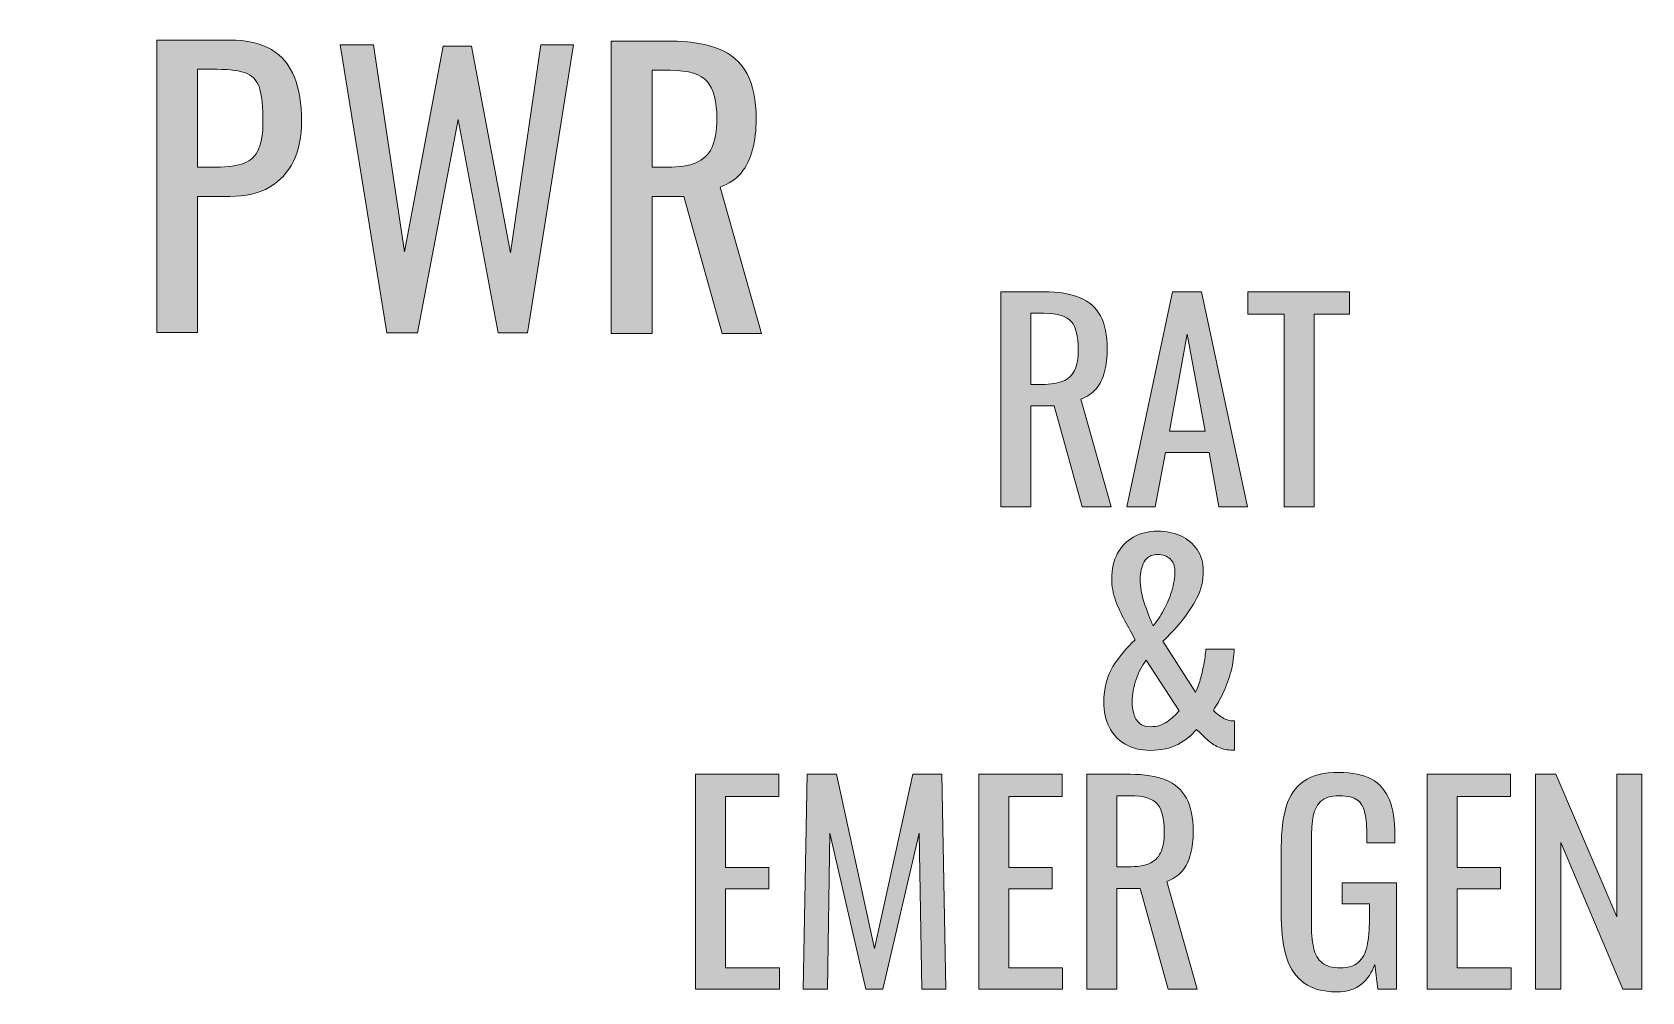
# Model space of a CAD drawing. Header units: inches. Extents: x 145 to 467, y 0 to 792.
# Drawn here: x 295.5 to 362.2, y 644.9 to 684.7 of the extents above; entities that cross this region are included whole.
import ezdxf

# ---------------------------------------------------------------- set-up
doc = ezdxf.new("R2010")
doc.units = ezdxf.units.IN
doc.header["$MEASUREMENT"] = 0
doc.layers.add('EVAC_Holes v5_0', color=7, linetype='Continuous')

# ---------------------------------------------------------------- blocks, each defined once
blk = doc.blocks.new('block 132')
at = {"layer": 'EVAC_Holes v5_0'}
h = blk.add_hatch(color=7, dxfattribs=at)
h.dxf.hatch_style = 2
edge = h.paths.add_edge_path()
edge.add_spline(control_points=[(335.646, 665), (335.646, 665), (335.646, 673.91), (335.646, 673.91), (335.646, 673.91), (337.438, 673.91), (337.438, 673.91), (338.033, 673.91), (338.524, 673.831), (338.913, 673.673), (339.302, 673.516), (339.59, 673.263), (339.776, 672.915), (339.964, 672.566), (340.057, 672.109), (340.057, 671.545), (340.057, 671.2), (340.021, 670.887), (339.947, 670.604), (339.873, 670.322), (339.756, 670.083), (339.595, 669.89), (339.434, 669.695), (339.221, 669.554), (338.957, 669.466), (338.957, 669.466), (340.222, 665), (340.222, 665), (340.222, 665), (339.022, 665), (339.022, 665), (339.022, 665), (337.856, 669.18), (337.856, 669.18), (337.856, 669.18), (336.889, 669.18), (336.889, 669.18), (336.889, 669.18), (336.889, 665), (336.889, 665), (336.889, 665), (335.646, 665), (335.646, 665)], knot_values=[0, 0, 0, 0, 1, 1, 1, 2, 2, 2, 3, 3, 3, 4, 4, 4, 5, 5, 5, 6, 6, 6, 7, 7, 7, 8, 8, 8, 9, 9, 9, 10, 10, 10, 11, 11, 11, 12, 12, 12, 13, 13, 13, 14, 14, 14, 14], degree=3, periodic=0)
edge = h.paths.add_edge_path()
edge.add_spline(control_points=[(336.889, 670.071), (336.889, 670.071), (337.362, 670.071), (337.362, 670.071), (337.714, 670.071), (338, 670.115), (338.22, 670.203), (338.439, 670.291), (338.602, 670.441), (338.704, 670.654), (338.807, 670.867), (338.857, 671.164), (338.857, 671.545), (338.857, 672.065), (338.763, 672.441), (338.572, 672.672), (338.381, 672.903), (338.004, 673.019), (337.438, 673.019), (337.438, 673.019), (336.889, 673.019), (336.889, 673.019), (336.889, 673.019), (336.889, 670.071), (336.889, 670.071)], knot_values=[0, 0, 0, 0, 1, 1, 1, 2, 2, 2, 3, 3, 3, 4, 4, 4, 5, 5, 5, 6, 6, 6, 7, 7, 7, 8, 8, 8, 8], degree=3, periodic=0)
h = blk.add_hatch(color=7, dxfattribs=at)
h.dxf.hatch_style = 2
h.paths.add_polyline_path([(340.871, 665), (342.763, 673.91), (343.962, 673.91), (345.865, 665), (344.688, 665), (344.281, 667.244), (342.466, 667.244), (342.037, 665)])
h.paths.add_polyline_path([(342.631, 668.135), (344.116, 668.135), (343.368, 672.15)])
h = blk.add_hatch(color=7, dxfattribs=at)
h.dxf.hatch_style = 2
h.paths.add_polyline_path([(347.394, 665), (347.394, 672.986), (345.887, 672.986), (345.887, 673.91), (350.1, 673.91), (350.1, 672.986), (348.637, 672.986), (348.637, 665)])
h = blk.add_hatch(color=7, dxfattribs=at)
h.dxf.hatch_style = 2
edge = h.paths.add_edge_path()
edge.add_spline(control_points=[(341.839, 654.901), (341.436, 654.901), (341.089, 654.987), (340.799, 655.16), (340.51, 655.332), (340.289, 655.568), (340.139, 655.869), (339.988, 656.169), (339.914, 656.514), (339.914, 656.903), (339.914, 657.468), (340.04, 657.957), (340.293, 658.372), (340.546, 658.786), (340.853, 659.154), (341.212, 659.477), (341.08, 659.741), (340.938, 660.007), (340.788, 660.274), (340.638, 660.542), (340.51, 660.821), (340.403, 661.11), (340.297, 661.4), (340.243, 661.703), (340.243, 662.018), (340.243, 662.414), (340.32, 662.759), (340.475, 663.052), (340.629, 663.345), (340.849, 663.575), (341.135, 663.739), (341.421, 663.904), (341.758, 663.987), (342.146, 663.987), (342.506, 663.987), (342.827, 663.921), (343.109, 663.789), (343.392, 663.657), (343.617, 663.468), (343.785, 663.223), (343.954, 662.977), (344.039, 662.682), (344.039, 662.337), (344.039, 661.948), (343.949, 661.576), (343.77, 661.221), (343.589, 660.865), (343.371, 660.535), (343.114, 660.23), (342.857, 659.926), (342.608, 659.657), (342.366, 659.422), (342.366, 659.422), (343.709, 657.31), (343.709, 657.31), (343.789, 657.464), (343.857, 657.638), (343.912, 657.833), (343.967, 658.027), (344.015, 658.234), (344.055, 658.454), (344.096, 658.674), (344.127, 658.887), (344.148, 659.092), (344.148, 659.092), (345.314, 659.092), (345.314, 659.092), (345.314, 658.806), (345.272, 658.505), (345.188, 658.19), (345.104, 657.875), (344.996, 657.576), (344.863, 657.293), (344.731, 657.011), (344.596, 656.771), (344.457, 656.573), (344.552, 656.456), (344.677, 656.351), (344.831, 656.259), (344.984, 656.167), (345.149, 656.122), (345.325, 656.122), (345.325, 656.122), (345.325, 654.912), (345.325, 654.912), (345.296, 654.912), (345.269, 654.912), (345.243, 654.912), (345.218, 654.912), (345.193, 654.912), (345.172, 654.912), (344.959, 654.919), (344.769, 654.969), (344.6, 655.061), (344.431, 655.152), (344.278, 655.264), (344.144, 655.396), (344.008, 655.528), (343.877, 655.653), (343.753, 655.77), (343.555, 655.521), (343.296, 655.313), (342.978, 655.148), (342.658, 654.983), (342.278, 654.901), (341.839, 654.901)], knot_values=[0, 0, 0, 0, 1, 1, 1, 2, 2, 2, 3, 3, 3, 4, 4, 4, 5, 5, 5, 6, 6, 6, 7, 7, 7, 8, 8, 8, 9, 9, 9, 10, 10, 10, 11, 11, 11, 12, 12, 12, 13, 13, 13, 14, 14, 14, 15, 15, 15, 16, 16, 16, 17, 17, 17, 18, 18, 18, 19, 19, 19, 20, 20, 20, 21, 21, 21, 22, 22, 22, 23, 23, 23, 24, 24, 24, 25, 25, 25, 26, 26, 26, 27, 27, 27, 28, 28, 28, 29, 29, 29, 30, 30, 30, 31, 31, 31, 32, 32, 32, 33, 33, 33, 34, 34, 34, 35, 35, 35, 35], degree=3, periodic=0)
edge = h.paths.add_edge_path()
edge.add_spline(control_points=[(341.839, 655.88), (342.117, 655.88), (342.352, 655.948), (342.543, 656.083), (342.733, 656.219), (342.898, 656.371), (343.038, 656.54), (343.038, 656.54), (341.674, 658.641), (341.674, 658.641), (341.498, 658.414), (341.356, 658.148), (341.25, 657.843), (341.144, 657.539), (341.091, 657.226), (341.091, 656.903), (341.091, 656.734), (341.112, 656.571), (341.156, 656.414), (341.2, 656.256), (341.277, 656.127), (341.388, 656.028), (341.498, 655.93), (341.647, 655.88), (341.839, 655.88)], knot_values=[0, 0, 0, 0, 1, 1, 1, 2, 2, 2, 3, 3, 3, 4, 4, 4, 5, 5, 5, 6, 6, 6, 7, 7, 7, 8, 8, 8, 8], degree=3, periodic=0)
edge = h.paths.add_edge_path()
edge.add_spline(control_points=[(341.96, 660.06), (342.113, 660.243), (342.259, 660.459), (342.395, 660.709), (342.529, 660.958), (342.642, 661.224), (342.729, 661.506), (342.817, 661.789), (342.861, 662.065), (342.861, 662.337), (342.861, 662.55), (342.796, 662.716), (342.664, 662.837), (342.531, 662.958), (342.359, 663.019), (342.146, 663.019), (341.883, 663.019), (341.695, 662.916), (341.586, 662.711), (341.476, 662.505), (341.421, 662.274), (341.421, 662.018), (341.421, 661.681), (341.478, 661.345), (341.591, 661.012), (341.705, 660.678), (341.827, 660.361), (341.96, 660.06)], knot_values=[0, 0, 0, 0, 1, 1, 1, 2, 2, 2, 3, 3, 3, 4, 4, 4, 5, 5, 5, 6, 6, 6, 7, 7, 7, 8, 8, 8, 9, 9, 9, 9], degree=3, periodic=0)
h = blk.add_hatch(color=7, dxfattribs=at)
h.dxf.hatch_style = 2
h.paths.add_polyline_path([(322.996, 645), (322.996, 653.91), (326.45, 653.91), (326.45, 652.986), (324.239, 652.986), (324.239, 650.038), (326.032, 650.038), (326.032, 649.158), (324.239, 649.158), (324.239, 645.891), (326.472, 645.891), (326.472, 645)])
h = blk.add_hatch(color=7, dxfattribs=at)
h.dxf.hatch_style = 2
h.paths.add_polyline_path([(327.451, 645), (327.616, 653.91), (328.837, 653.91), (330.41, 646.683), (331.994, 653.91), (333.204, 653.91), (333.369, 645), (332.368, 645), (332.269, 651.468), (330.762, 645), (330.058, 645), (328.562, 651.468), (328.463, 645)])
h = blk.add_hatch(color=7, dxfattribs=at)
h.dxf.hatch_style = 2
h.paths.add_polyline_path([(334.732, 645), (334.732, 653.91), (338.187, 653.91), (338.187, 652.986), (335.976, 652.986), (335.976, 650.038), (337.769, 650.038), (337.769, 649.158), (335.976, 649.158), (335.976, 645.891), (338.209, 645.891), (338.209, 645)])
h = blk.add_hatch(color=7, dxfattribs=at)
h.dxf.hatch_style = 2
edge = h.paths.add_edge_path()
edge.add_spline(control_points=[(339.21, 645), (339.21, 645), (339.21, 653.91), (339.21, 653.91), (339.21, 653.91), (341.003, 653.91), (341.003, 653.91), (341.597, 653.91), (342.088, 653.831), (342.477, 653.673), (342.865, 653.516), (343.153, 653.263), (343.341, 652.915), (343.527, 652.566), (343.621, 652.109), (343.621, 651.545), (343.621, 651.2), (343.584, 650.887), (343.511, 650.604), (343.438, 650.322), (343.32, 650.083), (343.159, 649.89), (342.997, 649.695), (342.785, 649.554), (342.521, 649.466), (342.521, 649.466), (343.786, 645), (343.786, 645), (343.786, 645), (342.587, 645), (342.587, 645), (342.587, 645), (341.421, 649.18), (341.421, 649.18), (341.421, 649.18), (340.453, 649.18), (340.453, 649.18), (340.453, 649.18), (340.453, 645), (340.453, 645), (340.453, 645), (339.21, 645), (339.21, 645)], knot_values=[0, 0, 0, 0, 1, 1, 1, 2, 2, 2, 3, 3, 3, 4, 4, 4, 5, 5, 5, 6, 6, 6, 7, 7, 7, 8, 8, 8, 9, 9, 9, 10, 10, 10, 11, 11, 11, 12, 12, 12, 13, 13, 13, 14, 14, 14, 14], degree=3, periodic=0)
edge = h.paths.add_edge_path()
edge.add_spline(control_points=[(340.453, 650.071), (340.453, 650.071), (340.926, 650.071), (340.926, 650.071), (341.278, 650.071), (341.563, 650.115), (341.784, 650.203), (342.004, 650.291), (342.165, 650.441), (342.268, 650.654), (342.37, 650.867), (342.422, 651.164), (342.422, 651.545), (342.422, 652.065), (342.326, 652.441), (342.136, 652.672), (341.945, 652.903), (341.567, 653.019), (341.003, 653.019), (341.003, 653.019), (340.453, 653.019), (340.453, 653.019), (340.453, 653.019), (340.453, 650.071), (340.453, 650.071)], knot_values=[0, 0, 0, 0, 1, 1, 1, 2, 2, 2, 3, 3, 3, 4, 4, 4, 5, 5, 5, 6, 6, 6, 7, 7, 7, 8, 8, 8, 8], degree=3, periodic=0)
h = blk.add_hatch(color=7, dxfattribs=at)
h.dxf.hatch_style = 2
edge = h.paths.add_edge_path()
edge.add_spline(control_points=[(349.561, 644.89), (349.004, 644.89), (348.558, 645.009), (348.225, 645.248), (347.891, 645.486), (347.648, 645.832), (347.498, 646.287), (347.348, 646.742), (347.272, 647.288), (347.272, 647.926), (347.272, 647.926), (347.272, 650.907), (347.272, 650.907), (347.272, 651.56), (347.341, 652.115), (347.477, 652.574), (347.612, 653.032), (347.854, 653.382), (348.202, 653.624), (348.551, 653.866), (349.036, 653.987), (349.66, 653.987), (350.217, 653.987), (350.666, 653.894), (351.008, 653.707), (351.349, 653.52), (351.596, 653.233), (351.75, 652.849), (351.904, 652.463), (351.98, 651.978), (351.98, 651.391), (351.98, 651.391), (351.98, 651.061), (351.98, 651.061), (351.98, 651.061), (350.814, 651.061), (350.814, 651.061), (350.814, 651.061), (350.814, 651.336), (350.814, 651.336), (350.814, 651.725), (350.789, 652.042), (350.738, 652.288), (350.687, 652.533), (350.582, 652.716), (350.425, 652.837), (350.267, 652.958), (350.02, 653.019), (349.682, 653.019), (349.315, 653.019), (349.05, 652.935), (348.885, 652.766), (348.72, 652.597), (348.616, 652.368), (348.576, 652.079), (348.536, 651.789), (348.516, 651.46), (348.516, 651.094), (348.516, 651.094), (348.516, 647.794), (348.516, 647.794), (348.516, 647.369), (348.547, 647.013), (348.609, 646.727), (348.672, 646.441), (348.791, 646.228), (348.967, 646.089), (349.143, 645.95), (349.393, 645.88), (349.715, 645.88), (350.037, 645.88), (350.287, 645.957), (350.463, 646.111), (350.639, 646.265), (350.76, 646.492), (350.826, 646.793), (350.892, 647.094), (350.925, 647.468), (350.925, 647.915), (350.925, 647.915), (350.925, 648.531), (350.925, 648.531), (350.925, 648.531), (349.792, 648.531), (349.792, 648.531), (349.792, 648.531), (349.792, 649.411), (349.792, 649.411), (349.792, 649.411), (352.047, 649.411), (352.047, 649.411), (352.047, 649.411), (352.047, 645), (352.047, 645), (352.047, 645), (351.266, 645), (351.266, 645), (351.266, 645), (351.145, 646.023), (351.145, 646.023), (351.027, 645.693), (350.844, 645.421), (350.595, 645.209), (350.346, 644.997), (350.001, 644.89), (349.561, 644.89)], knot_values=[0, 0, 0, 0, 1, 1, 1, 2, 2, 2, 3, 3, 3, 4, 4, 4, 5, 5, 5, 6, 6, 6, 7, 7, 7, 8, 8, 8, 9, 9, 9, 10, 10, 10, 11, 11, 11, 12, 12, 12, 13, 13, 13, 14, 14, 14, 15, 15, 15, 16, 16, 16, 17, 17, 17, 18, 18, 18, 19, 19, 19, 20, 20, 20, 21, 21, 21, 22, 22, 22, 23, 23, 23, 24, 24, 24, 25, 25, 25, 26, 26, 26, 27, 27, 27, 28, 28, 28, 29, 29, 29, 30, 30, 30, 31, 31, 31, 32, 32, 32, 33, 33, 33, 34, 34, 34, 35, 35, 35, 35], degree=3, periodic=0)
h = blk.add_hatch(color=7, dxfattribs=at)
h.dxf.hatch_style = 2
h.paths.add_polyline_path([(353.322, 645), (353.322, 653.91), (356.776, 653.91), (356.776, 652.986), (354.565, 652.986), (354.565, 650.038), (356.358, 650.038), (356.358, 649.158), (354.565, 649.158), (354.565, 645.891), (356.799, 645.891), (356.799, 645)])
h = blk.add_hatch(color=7, dxfattribs=at)
h.dxf.hatch_style = 2
h.paths.add_polyline_path([(357.8, 645), (357.8, 653.91), (358.646, 653.91), (361.177, 647.992), (361.177, 653.91), (362.211, 653.91), (362.211, 645), (361.419, 645), (358.855, 651.083), (358.855, 645)])
at = {"layer": 'EVAC_Holes v5_0', "lineweight": 0}
for points in [[(340.871, 665), (342.763, 673.91), (343.962, 673.91), (345.865, 665), (344.688, 665), (344.281, 667.244), (342.466, 667.244), (342.037, 665), (340.871, 665)], [(347.394, 665), (347.394, 672.986), (345.887, 672.986), (345.887, 673.91), (350.1, 673.91), (350.1, 672.986), (348.637, 672.986), (348.637, 665), (347.394, 665)], [(342.631, 668.135), (344.116, 668.135), (343.368, 672.15), (342.631, 668.135)], [(322.996, 645), (322.996, 653.91), (326.45, 653.91), (326.45, 652.986), (324.239, 652.986), (324.239, 650.038), (326.032, 650.038), (326.032, 649.158), (324.239, 649.158), (324.239, 645.891), (326.472, 645.891), (326.472, 645), (322.996, 645)], [(327.451, 645), (327.616, 653.91), (328.837, 653.91), (330.41, 646.683), (331.994, 653.91), (333.204, 653.91), (333.369, 645), (332.368, 645), (332.269, 651.468), (330.762, 645), (330.058, 645), (328.562, 651.468), (328.463, 645), (327.451, 645)], [(334.732, 645), (334.732, 653.91), (338.187, 653.91), (338.187, 652.986), (335.976, 652.986), (335.976, 650.038), (337.769, 650.038), (337.769, 649.158), (335.976, 649.158), (335.976, 645.891), (338.209, 645.891), (338.209, 645), (334.732, 645)], [(353.322, 645), (353.322, 653.91), (356.776, 653.91), (356.776, 652.986), (354.565, 652.986), (354.565, 650.038), (356.358, 650.038), (356.358, 649.158), (354.565, 649.158), (354.565, 645.891), (356.799, 645.891), (356.799, 645), (353.322, 645)], [(357.8, 645), (357.8, 653.91), (358.646, 653.91), (361.177, 647.992), (361.177, 653.91), (362.211, 653.91), (362.211, 645), (361.419, 645), (358.855, 651.083), (358.855, 645), (357.8, 645)]]:
    blk.add_lwpolyline(points, dxfattribs=at)
for points, knots in [([(335.646, 665), (335.646, 665), (335.646, 673.91), (335.646, 673.91), (335.646, 673.91), (337.438, 673.91), (337.438, 673.91), (338.033, 673.91), (338.524, 673.831), (338.913, 673.673), (339.302, 673.516), (339.59, 673.263), (339.776, 672.915), (339.964, 672.566), (340.057, 672.109), (340.057, 671.545), (340.057, 671.2), (340.021, 670.887), (339.947, 670.604), (339.873, 670.322), (339.756, 670.083), (339.595, 669.89), (339.434, 669.695), (339.221, 669.554), (338.957, 669.466), (338.957, 669.466), (340.222, 665), (340.222, 665), (340.222, 665), (339.022, 665), (339.022, 665), (339.022, 665), (337.856, 669.18), (337.856, 669.18), (337.856, 669.18), (336.889, 669.18), (336.889, 669.18), (336.889, 669.18), (336.889, 665), (336.889, 665), (336.889, 665), (335.646, 665), (335.646, 665)], [0, 0, 0, 0, 1, 1, 1, 2, 2, 2, 3, 3, 3, 4, 4, 4, 5, 5, 5, 6, 6, 6, 7, 7, 7, 8, 8, 8, 9, 9, 9, 10, 10, 10, 11, 11, 11, 12, 12, 12, 13, 13, 13, 14, 14, 14, 14]), ([(336.889, 670.071), (336.889, 670.071), (337.362, 670.071), (337.362, 670.071), (337.714, 670.071), (338, 670.115), (338.22, 670.203), (338.439, 670.291), (338.602, 670.441), (338.704, 670.654), (338.807, 670.867), (338.857, 671.164), (338.857, 671.545), (338.857, 672.065), (338.763, 672.441), (338.572, 672.672), (338.381, 672.903), (338.004, 673.019), (337.438, 673.019), (337.438, 673.019), (336.889, 673.019), (336.889, 673.019), (336.889, 673.019), (336.889, 670.071), (336.889, 670.071)], [0, 0, 0, 0, 1, 1, 1, 2, 2, 2, 3, 3, 3, 4, 4, 4, 5, 5, 5, 6, 6, 6, 7, 7, 7, 8, 8, 8, 8]), ([(341.839, 654.901), (341.436, 654.901), (341.089, 654.987), (340.799, 655.16), (340.51, 655.332), (340.289, 655.568), (340.139, 655.869), (339.988, 656.169), (339.914, 656.514), (339.914, 656.903), (339.914, 657.468), (340.04, 657.957), (340.293, 658.372), (340.546, 658.786), (340.853, 659.154), (341.212, 659.477), (341.08, 659.741), (340.938, 660.007), (340.788, 660.274), (340.638, 660.542), (340.51, 660.821), (340.403, 661.11), (340.297, 661.4), (340.243, 661.703), (340.243, 662.018), (340.243, 662.414), (340.32, 662.759), (340.475, 663.052), (340.629, 663.345), (340.849, 663.575), (341.135, 663.739), (341.421, 663.904), (341.758, 663.987), (342.146, 663.987), (342.506, 663.987), (342.827, 663.921), (343.109, 663.789), (343.392, 663.657), (343.617, 663.468), (343.785, 663.223), (343.954, 662.977), (344.039, 662.682), (344.039, 662.337), (344.039, 661.948), (343.949, 661.576), (343.77, 661.221), (343.589, 660.865), (343.371, 660.535), (343.114, 660.23), (342.857, 659.926), (342.608, 659.657), (342.366, 659.422), (342.366, 659.422), (343.709, 657.31), (343.709, 657.31), (343.789, 657.464), (343.857, 657.638), (343.912, 657.833), (343.967, 658.027), (344.015, 658.234), (344.055, 658.454), (344.096, 658.674), (344.127, 658.887), (344.148, 659.092), (344.148, 659.092), (345.314, 659.092), (345.314, 659.092), (345.314, 658.806), (345.272, 658.505), (345.188, 658.19), (345.104, 657.875), (344.996, 657.576), (344.863, 657.293), (344.731, 657.011), (344.596, 656.771), (344.457, 656.573), (344.552, 656.456), (344.677, 656.351), (344.831, 656.259), (344.984, 656.167), (345.149, 656.122), (345.325, 656.122), (345.325, 656.122), (345.325, 654.912), (345.325, 654.912), (345.296, 654.912), (345.269, 654.912), (345.243, 654.912), (345.218, 654.912), (345.193, 654.912), (345.172, 654.912), (344.959, 654.919), (344.769, 654.969), (344.6, 655.061), (344.431, 655.152), (344.278, 655.264), (344.144, 655.396), (344.008, 655.528), (343.877, 655.653), (343.753, 655.77), (343.555, 655.521), (343.296, 655.313), (342.978, 655.148), (342.658, 654.983), (342.278, 654.901), (341.839, 654.901)], [0, 0, 0, 0, 1, 1, 1, 2, 2, 2, 3, 3, 3, 4, 4, 4, 5, 5, 5, 6, 6, 6, 7, 7, 7, 8, 8, 8, 9, 9, 9, 10, 10, 10, 11, 11, 11, 12, 12, 12, 13, 13, 13, 14, 14, 14, 15, 15, 15, 16, 16, 16, 17, 17, 17, 18, 18, 18, 19, 19, 19, 20, 20, 20, 21, 21, 21, 22, 22, 22, 23, 23, 23, 24, 24, 24, 25, 25, 25, 26, 26, 26, 27, 27, 27, 28, 28, 28, 29, 29, 29, 30, 30, 30, 31, 31, 31, 32, 32, 32, 33, 33, 33, 34, 34, 34, 35, 35, 35, 35]), ([(341.96, 660.06), (342.113, 660.243), (342.259, 660.459), (342.395, 660.709), (342.529, 660.958), (342.642, 661.224), (342.729, 661.506), (342.817, 661.789), (342.861, 662.065), (342.861, 662.337), (342.861, 662.55), (342.796, 662.716), (342.664, 662.837), (342.531, 662.958), (342.359, 663.019), (342.146, 663.019), (341.883, 663.019), (341.695, 662.916), (341.586, 662.711), (341.476, 662.505), (341.421, 662.274), (341.421, 662.018), (341.421, 661.681), (341.478, 661.345), (341.591, 661.012), (341.705, 660.678), (341.827, 660.361), (341.96, 660.06)], [0, 0, 0, 0, 1, 1, 1, 2, 2, 2, 3, 3, 3, 4, 4, 4, 5, 5, 5, 6, 6, 6, 7, 7, 7, 8, 8, 8, 9, 9, 9, 9]), ([(341.839, 655.88), (342.117, 655.88), (342.352, 655.948), (342.543, 656.083), (342.733, 656.219), (342.898, 656.371), (343.038, 656.54), (343.038, 656.54), (341.674, 658.641), (341.674, 658.641), (341.498, 658.414), (341.356, 658.148), (341.25, 657.843), (341.144, 657.539), (341.091, 657.226), (341.091, 656.903), (341.091, 656.734), (341.112, 656.571), (341.156, 656.414), (341.2, 656.256), (341.277, 656.127), (341.388, 656.028), (341.498, 655.93), (341.647, 655.88), (341.839, 655.88)], [0, 0, 0, 0, 1, 1, 1, 2, 2, 2, 3, 3, 3, 4, 4, 4, 5, 5, 5, 6, 6, 6, 7, 7, 7, 8, 8, 8, 8]), ([(339.21, 645), (339.21, 645), (339.21, 653.91), (339.21, 653.91), (339.21, 653.91), (341.003, 653.91), (341.003, 653.91), (341.597, 653.91), (342.088, 653.831), (342.477, 653.673), (342.865, 653.516), (343.153, 653.263), (343.341, 652.915), (343.527, 652.566), (343.621, 652.109), (343.621, 651.545), (343.621, 651.2), (343.584, 650.887), (343.511, 650.604), (343.438, 650.322), (343.32, 650.083), (343.159, 649.89), (342.997, 649.695), (342.785, 649.554), (342.521, 649.466), (342.521, 649.466), (343.786, 645), (343.786, 645), (343.786, 645), (342.587, 645), (342.587, 645), (342.587, 645), (341.421, 649.18), (341.421, 649.18), (341.421, 649.18), (340.453, 649.18), (340.453, 649.18), (340.453, 649.18), (340.453, 645), (340.453, 645), (340.453, 645), (339.21, 645), (339.21, 645)], [0, 0, 0, 0, 1, 1, 1, 2, 2, 2, 3, 3, 3, 4, 4, 4, 5, 5, 5, 6, 6, 6, 7, 7, 7, 8, 8, 8, 9, 9, 9, 10, 10, 10, 11, 11, 11, 12, 12, 12, 13, 13, 13, 14, 14, 14, 14]), ([(349.561, 644.89), (349.004, 644.89), (348.558, 645.009), (348.225, 645.248), (347.891, 645.486), (347.648, 645.832), (347.498, 646.287), (347.348, 646.742), (347.272, 647.288), (347.272, 647.926), (347.272, 647.926), (347.272, 650.907), (347.272, 650.907), (347.272, 651.56), (347.341, 652.115), (347.477, 652.574), (347.612, 653.032), (347.854, 653.382), (348.202, 653.624), (348.551, 653.866), (349.036, 653.987), (349.66, 653.987), (350.217, 653.987), (350.666, 653.894), (351.008, 653.707), (351.349, 653.52), (351.596, 653.233), (351.75, 652.849), (351.904, 652.463), (351.98, 651.978), (351.98, 651.391), (351.98, 651.391), (351.98, 651.061), (351.98, 651.061), (351.98, 651.061), (350.814, 651.061), (350.814, 651.061), (350.814, 651.061), (350.814, 651.336), (350.814, 651.336), (350.814, 651.725), (350.789, 652.042), (350.738, 652.288), (350.687, 652.533), (350.582, 652.716), (350.425, 652.837), (350.267, 652.958), (350.02, 653.019), (349.682, 653.019), (349.315, 653.019), (349.05, 652.935), (348.885, 652.766), (348.72, 652.597), (348.616, 652.368), (348.576, 652.079), (348.536, 651.789), (348.516, 651.46), (348.516, 651.094), (348.516, 651.094), (348.516, 647.794), (348.516, 647.794), (348.516, 647.369), (348.547, 647.013), (348.609, 646.727), (348.672, 646.441), (348.791, 646.228), (348.967, 646.089), (349.143, 645.95), (349.393, 645.88), (349.715, 645.88), (350.037, 645.88), (350.287, 645.957), (350.463, 646.111), (350.639, 646.265), (350.76, 646.492), (350.826, 646.793), (350.892, 647.094), (350.925, 647.468), (350.925, 647.915), (350.925, 647.915), (350.925, 648.531), (350.925, 648.531), (350.925, 648.531), (349.792, 648.531), (349.792, 648.531), (349.792, 648.531), (349.792, 649.411), (349.792, 649.411), (349.792, 649.411), (352.047, 649.411), (352.047, 649.411), (352.047, 649.411), (352.047, 645), (352.047, 645), (352.047, 645), (351.266, 645), (351.266, 645), (351.266, 645), (351.145, 646.023), (351.145, 646.023), (351.027, 645.693), (350.844, 645.421), (350.595, 645.209), (350.346, 644.997), (350.001, 644.89), (349.561, 644.89)], [0, 0, 0, 0, 1, 1, 1, 2, 2, 2, 3, 3, 3, 4, 4, 4, 5, 5, 5, 6, 6, 6, 7, 7, 7, 8, 8, 8, 9, 9, 9, 10, 10, 10, 11, 11, 11, 12, 12, 12, 13, 13, 13, 14, 14, 14, 15, 15, 15, 16, 16, 16, 17, 17, 17, 18, 18, 18, 19, 19, 19, 20, 20, 20, 21, 21, 21, 22, 22, 22, 23, 23, 23, 24, 24, 24, 25, 25, 25, 26, 26, 26, 27, 27, 27, 28, 28, 28, 29, 29, 29, 30, 30, 30, 31, 31, 31, 32, 32, 32, 33, 33, 33, 34, 34, 34, 35, 35, 35, 35]), ([(340.453, 650.071), (340.453, 650.071), (340.926, 650.071), (340.926, 650.071), (341.278, 650.071), (341.563, 650.115), (341.784, 650.203), (342.004, 650.291), (342.165, 650.441), (342.268, 650.654), (342.37, 650.867), (342.422, 651.164), (342.422, 651.545), (342.422, 652.065), (342.326, 652.441), (342.136, 652.672), (341.945, 652.903), (341.567, 653.019), (341.003, 653.019), (341.003, 653.019), (340.453, 653.019), (340.453, 653.019), (340.453, 653.019), (340.453, 650.071), (340.453, 650.071)], [0, 0, 0, 0, 1, 1, 1, 2, 2, 2, 3, 3, 3, 4, 4, 4, 5, 5, 5, 6, 6, 6, 7, 7, 7, 8, 8, 8, 8])]:
    blk.add_open_spline(points, degree=3, knots=knots, dxfattribs=at)
blk = doc.blocks.new('emer elec')
at = {"layer": 'EVAC_Holes v5_0'}
h = blk.add_hatch(color=7, dxfattribs=at)
h.dxf.hatch_style = 2
h.paths.add_polyline_path([(187.806, 663.019), (187.806, 671.958), (189.053, 671.958), (189.053, 663.913), (191.338, 663.913), (191.338, 663.019)])
h = blk.add_hatch(color=7, dxfattribs=at)
h.dxf.hatch_style = 2
edge = h.paths.add_edge_path()
edge.add_spline(control_points=[(199.033, 662.986), (198.403, 662.986), (197.913, 663.118), (197.565, 663.382), (197.216, 663.646), (196.974, 664.001), (196.839, 664.448), (196.703, 664.896), (196.635, 665.395), (196.635, 665.945), (196.635, 665.945), (196.635, 669.091), (196.635, 669.091), (196.635, 669.692), (196.703, 670.217), (196.839, 670.664), (196.974, 671.111), (197.216, 671.457), (197.565, 671.703), (197.913, 671.949), (198.403, 672.071), (199.033, 672.071), (199.591, 672.071), (200.032, 671.969), (200.359, 671.764), (200.685, 671.558), (200.92, 671.265), (201.063, 670.883), (201.206, 670.502), (201.277, 670.044), (201.277, 669.508), (201.277, 669.508), (201.277, 668.805), (201.277, 668.805), (201.277, 668.805), (200.1, 668.805), (200.1, 668.805), (200.1, 668.805), (200.1, 669.432), (200.1, 669.432), (200.1, 669.761), (200.084, 670.053), (200.05, 670.306), (200.018, 670.559), (199.928, 670.755), (199.781, 670.895), (199.634, 671.034), (199.389, 671.104), (199.044, 671.104), (198.692, 671.104), (198.435, 671.029), (198.274, 670.878), (198.112, 670.728), (198.008, 670.515), (197.961, 670.24), (197.913, 669.965), (197.889, 669.644), (197.889, 669.278), (197.889, 669.278), (197.889, 665.747), (197.889, 665.747), (197.889, 665.3), (197.926, 664.946), (197.999, 664.685), (198.072, 664.425), (198.194, 664.239), (198.362, 664.13), (198.531, 664.02), (198.758, 663.965), (199.044, 663.965), (199.382, 663.965), (199.623, 664.04), (199.77, 664.19), (199.917, 664.341), (200.008, 664.548), (200.045, 664.812), (200.082, 665.076), (200.1, 665.383), (200.1, 665.736), (200.1, 665.736), (200.1, 666.396), (200.1, 666.396), (200.1, 666.396), (201.277, 666.396), (201.277, 666.396), (201.277, 666.396), (201.277, 665.736), (201.277, 665.736), (201.277, 665.193), (201.211, 664.715), (201.079, 664.3), (200.947, 663.886), (200.72, 663.563), (200.397, 663.332), (200.074, 663.101), (199.62, 662.986), (199.033, 662.986)], knot_values=[0, 0, 0, 0, 1, 1, 1, 2, 2, 2, 3, 3, 3, 4, 4, 4, 5, 5, 5, 6, 6, 6, 7, 7, 7, 8, 8, 8, 9, 9, 9, 10, 10, 10, 11, 11, 11, 12, 12, 12, 13, 13, 13, 14, 14, 14, 15, 15, 15, 16, 16, 16, 17, 17, 17, 18, 18, 18, 19, 19, 19, 20, 20, 20, 21, 21, 21, 22, 22, 22, 23, 23, 23, 24, 24, 24, 25, 25, 25, 26, 26, 26, 27, 27, 27, 28, 28, 28, 29, 29, 29, 30, 30, 30, 31, 31, 31, 32, 32, 32, 32], degree=3, periodic=0)
h = blk.add_hatch(color=7, dxfattribs=at)
h.dxf.hatch_style = 2
h.paths.add_polyline_path([(157.386, 663), (157.386, 671.91), (160.84, 671.91), (160.84, 670.986), (158.629, 670.986), (158.629, 668.038), (160.422, 668.038), (160.422, 667.158), (158.629, 667.158), (158.629, 663.891), (160.862, 663.891), (160.862, 663)])
h = blk.add_hatch(color=7, dxfattribs=at)
h.dxf.hatch_style = 2
h.paths.add_polyline_path([(161.841, 663), (162.006, 671.91), (163.227, 671.91), (164.8, 664.683), (166.384, 671.91), (167.594, 671.91), (167.759, 663), (166.758, 663), (166.659, 669.468), (165.152, 663), (164.448, 663), (162.952, 669.468), (162.853, 663)])
h = blk.add_hatch(color=7, dxfattribs=at)
h.dxf.hatch_style = 2
h.paths.add_polyline_path([(169.123, 663), (169.123, 671.91), (172.577, 671.91), (172.577, 670.986), (170.366, 670.986), (170.366, 668.038), (172.159, 668.038), (172.159, 667.158), (170.366, 667.158), (170.366, 663.891), (172.599, 663.891), (172.599, 663)])
h = blk.add_hatch(color=7, dxfattribs=at)
h.dxf.hatch_style = 2
edge = h.paths.add_edge_path()
edge.add_spline(control_points=[(173.6, 663), (173.6, 663), (173.6, 671.91), (173.6, 671.91), (173.6, 671.91), (175.393, 671.91), (175.393, 671.91), (175.987, 671.91), (176.478, 671.831), (176.867, 671.673), (177.255, 671.516), (177.543, 671.263), (177.73, 670.915), (177.917, 670.566), (178.011, 670.109), (178.011, 669.545), (178.011, 669.2), (177.974, 668.887), (177.901, 668.604), (177.827, 668.322), (177.71, 668.083), (177.549, 667.89), (177.387, 667.695), (177.175, 667.554), (176.911, 667.466), (176.911, 667.466), (178.176, 663), (178.176, 663), (178.176, 663), (176.977, 663), (176.977, 663), (176.977, 663), (175.811, 667.18), (175.811, 667.18), (175.811, 667.18), (174.843, 667.18), (174.843, 667.18), (174.843, 667.18), (174.843, 663), (174.843, 663), (174.843, 663), (173.6, 663), (173.6, 663)], knot_values=[0, 0, 0, 0, 1, 1, 1, 2, 2, 2, 3, 3, 3, 4, 4, 4, 5, 5, 5, 6, 6, 6, 7, 7, 7, 8, 8, 8, 9, 9, 9, 10, 10, 10, 11, 11, 11, 12, 12, 12, 13, 13, 13, 14, 14, 14, 14], degree=3, periodic=0)
edge = h.paths.add_edge_path()
edge.add_spline(control_points=[(174.843, 668.071), (174.843, 668.071), (175.316, 668.071), (175.316, 668.071), (175.668, 668.071), (175.954, 668.115), (176.174, 668.203), (176.394, 668.291), (176.555, 668.441), (176.658, 668.654), (176.76, 668.867), (176.812, 669.164), (176.812, 669.545), (176.812, 670.065), (176.716, 670.441), (176.526, 670.672), (176.335, 670.903), (175.958, 671.019), (175.393, 671.019), (175.393, 671.019), (174.843, 671.019), (174.843, 671.019), (174.843, 671.019), (174.843, 668.071), (174.843, 668.071)], knot_values=[0, 0, 0, 0, 1, 1, 1, 2, 2, 2, 3, 3, 3, 4, 4, 4, 5, 5, 5, 6, 6, 6, 7, 7, 7, 8, 8, 8, 8], degree=3, periodic=0)
h = blk.add_hatch(color=7, dxfattribs=at)
h.dxf.hatch_style = 2
h.paths.add_polyline_path([(183.025, 663), (183.025, 671.91), (186.479, 671.91), (186.479, 670.986), (184.268, 670.986), (184.268, 668.038), (186.061, 668.038), (186.061, 667.158), (184.268, 667.158), (184.268, 663.891), (186.501, 663.891), (186.501, 663)])
h = blk.add_hatch(color=7, dxfattribs=at)
h.dxf.hatch_style = 2
h.paths.add_polyline_path([(192.3, 663.008), (192.3, 671.918), (195.754, 671.918), (195.754, 670.993), (193.543, 670.993), (193.543, 668.046), (195.336, 668.046), (195.336, 667.166), (193.543, 667.166), (193.543, 663.899), (195.776, 663.899), (195.776, 663.008)])
h = blk.add_hatch(color=7, dxfattribs=at)
h.dxf.hatch_style = 2
edge = h.paths.add_edge_path()
edge.add_spline(control_points=[(206.697, 662.923), (206.697, 662.923), (206.697, 671.833), (206.697, 671.833), (206.697, 671.833), (208.908, 671.833), (208.908, 671.833), (209.444, 671.833), (209.87, 671.735), (210.19, 671.541), (210.508, 671.346), (210.742, 671.066), (210.888, 670.699), (211.035, 670.333), (211.108, 669.889), (211.108, 669.368), (211.108, 668.899), (211.026, 668.492), (210.861, 668.147), (210.696, 667.803), (210.452, 667.537), (210.129, 667.35), (209.806, 667.163), (209.403, 667.069), (208.919, 667.069), (208.919, 667.069), (207.94, 667.069), (207.94, 667.069), (207.94, 667.069), (207.94, 662.923), (207.94, 662.923), (207.94, 662.923), (206.697, 662.923), (206.697, 662.923)], knot_values=[0, 0, 0, 0, 1, 1, 1, 2, 2, 2, 3, 3, 3, 4, 4, 4, 5, 5, 5, 6, 6, 6, 7, 7, 7, 8, 8, 8, 9, 9, 9, 10, 10, 10, 11, 11, 11, 11], degree=3, periodic=0)
edge = h.paths.add_edge_path()
edge.add_spline(control_points=[(207.94, 667.961), (207.94, 667.961), (208.512, 667.961), (208.512, 667.961), (208.871, 667.961), (209.154, 668.001), (209.359, 668.082), (209.564, 668.162), (209.711, 668.304), (209.799, 668.505), (209.887, 668.707), (209.931, 668.991), (209.931, 669.357), (209.931, 669.783), (209.9, 670.109), (209.837, 670.337), (209.775, 670.563), (209.645, 670.721), (209.447, 670.809), (209.249, 670.897), (208.941, 670.941), (208.523, 670.941), (208.523, 670.941), (207.94, 670.941), (207.94, 670.941), (207.94, 670.941), (207.94, 667.961), (207.94, 667.961)], knot_values=[0, 0, 0, 0, 1, 1, 1, 2, 2, 2, 3, 3, 3, 4, 4, 4, 5, 5, 5, 6, 6, 6, 7, 7, 7, 8, 8, 8, 9, 9, 9, 9], degree=3, periodic=0)
h = blk.add_hatch(color=7, dxfattribs=at)
h.dxf.hatch_style = 2
h.paths.add_polyline_path([(213.707, 662.919), (212.279, 671.683), (213.296, 671.683), (214.238, 665.385), (215.417, 671.65), (216.282, 671.65), (217.472, 665.353), (218.392, 671.683), (219.388, 671.683), (217.981, 662.919), (217.093, 662.919), (215.871, 669.41), (214.638, 662.919)])
h = blk.add_hatch(color=7, dxfattribs=at)
h.dxf.hatch_style = 2
edge = h.paths.add_edge_path()
edge.add_spline(control_points=[(220.538, 662.891), (220.538, 662.891), (220.538, 671.801), (220.538, 671.801), (220.538, 671.801), (222.331, 671.801), (222.331, 671.801), (222.925, 671.801), (223.416, 671.722), (223.805, 671.564), (224.194, 671.406), (224.482, 671.153), (224.669, 670.805), (224.856, 670.457), (224.949, 670), (224.949, 669.436), (224.949, 669.091), (224.913, 668.777), (224.839, 668.495), (224.766, 668.213), (224.648, 667.974), (224.487, 667.78), (224.326, 667.586), (224.113, 667.445), (223.849, 667.356), (223.849, 667.356), (225.114, 662.891), (225.114, 662.891), (225.114, 662.891), (223.915, 662.891), (223.915, 662.891), (223.915, 662.891), (222.749, 667.071), (222.749, 667.071), (222.749, 667.071), (221.781, 667.071), (221.781, 667.071), (221.781, 667.071), (221.781, 662.891), (221.781, 662.891), (221.781, 662.891), (220.538, 662.891), (220.538, 662.891)], knot_values=[0, 0, 0, 0, 1, 1, 1, 2, 2, 2, 3, 3, 3, 4, 4, 4, 5, 5, 5, 6, 6, 6, 7, 7, 7, 8, 8, 8, 9, 9, 9, 10, 10, 10, 11, 11, 11, 12, 12, 12, 13, 13, 13, 14, 14, 14, 14], degree=3, periodic=0)
edge = h.paths.add_edge_path()
edge.add_spline(control_points=[(221.781, 667.961), (221.781, 667.961), (222.254, 667.961), (222.254, 667.961), (222.606, 667.961), (222.892, 668.006), (223.112, 668.094), (223.332, 668.182), (223.494, 668.332), (223.596, 668.544), (223.699, 668.757), (223.75, 669.054), (223.75, 669.436), (223.75, 669.956), (223.655, 670.332), (223.464, 670.563), (223.273, 670.794), (222.896, 670.91), (222.331, 670.91), (222.331, 670.91), (221.781, 670.91), (221.781, 670.91), (221.781, 670.91), (221.781, 667.961), (221.781, 667.961)], knot_values=[0, 0, 0, 0, 1, 1, 1, 2, 2, 2, 3, 3, 3, 4, 4, 4, 5, 5, 5, 6, 6, 6, 7, 7, 7, 8, 8, 8, 8], degree=3, periodic=0)
at = {"layer": 'EVAC_Holes v5_0', "lineweight": 0}
for points in [[(157.386, 663), (157.386, 671.91), (160.84, 671.91), (160.84, 670.986), (158.629, 670.986), (158.629, 668.038), (160.422, 668.038), (160.422, 667.158), (158.629, 667.158), (158.629, 663.891), (160.862, 663.891), (160.862, 663), (157.386, 663)], [(161.841, 663), (162.006, 671.91), (163.227, 671.91), (164.8, 664.683), (166.384, 671.91), (167.594, 671.91), (167.759, 663), (166.758, 663), (166.659, 669.468), (165.152, 663), (164.448, 663), (162.952, 669.468), (162.853, 663), (161.841, 663)], [(169.123, 663), (169.123, 671.91), (172.577, 671.91), (172.577, 670.986), (170.366, 670.986), (170.366, 668.038), (172.159, 668.038), (172.159, 667.158), (170.366, 667.158), (170.366, 663.891), (172.599, 663.891), (172.599, 663), (169.123, 663)], [(183.025, 663), (183.025, 671.91), (186.479, 671.91), (186.479, 670.986), (184.268, 670.986), (184.268, 668.038), (186.061, 668.038), (186.061, 667.158), (184.268, 667.158), (184.268, 663.891), (186.501, 663.891), (186.501, 663), (183.025, 663)], [(192.3, 663.008), (192.3, 671.918), (195.754, 671.918), (195.754, 670.993), (193.543, 670.993), (193.543, 668.046), (195.336, 668.046), (195.336, 667.166), (193.543, 667.166), (193.543, 663.899), (195.776, 663.899), (195.776, 663.008), (192.3, 663.008)], [(213.707, 662.919), (212.279, 671.683), (213.296, 671.683), (214.238, 665.385), (215.417, 671.65), (216.282, 671.65), (217.472, 665.353), (218.392, 671.683), (219.388, 671.683), (217.981, 662.919), (217.093, 662.919), (215.871, 669.41), (214.638, 662.919), (213.707, 662.919)], [(187.806, 663.019), (187.806, 671.119), (188.936, 671.119), (188.936, 663.829), (191.007, 663.829), (191.007, 663.019), (187.806, 663.019)]]:
    blk.add_lwpolyline(points, dxfattribs=at)
for points, knots in [([(199.033, 662.986), (198.403, 662.986), (197.913, 663.118), (197.565, 663.382), (197.216, 663.646), (196.974, 664.001), (196.839, 664.448), (196.703, 664.896), (196.635, 665.395), (196.635, 665.945), (196.635, 665.945), (196.635, 669.091), (196.635, 669.091), (196.635, 669.692), (196.703, 670.217), (196.839, 670.664), (196.974, 671.111), (197.216, 671.457), (197.565, 671.703), (197.913, 671.949), (198.403, 672.071), (199.033, 672.071), (199.591, 672.071), (200.032, 671.969), (200.359, 671.764), (200.685, 671.558), (200.92, 671.265), (201.063, 670.883), (201.206, 670.502), (201.277, 670.044), (201.277, 669.508), (201.277, 669.508), (201.277, 668.805), (201.277, 668.805), (201.277, 668.805), (200.1, 668.805), (200.1, 668.805), (200.1, 668.805), (200.1, 669.432), (200.1, 669.432), (200.1, 669.761), (200.084, 670.053), (200.05, 670.306), (200.018, 670.559), (199.928, 670.755), (199.781, 670.895), (199.634, 671.034), (199.389, 671.104), (199.044, 671.104), (198.692, 671.104), (198.435, 671.029), (198.274, 670.878), (198.112, 670.728), (198.008, 670.515), (197.961, 670.24), (197.913, 669.965), (197.889, 669.644), (197.889, 669.278), (197.889, 669.278), (197.889, 665.747), (197.889, 665.747), (197.889, 665.3), (197.926, 664.946), (197.999, 664.685), (198.072, 664.425), (198.194, 664.239), (198.362, 664.13), (198.531, 664.02), (198.758, 663.965), (199.044, 663.965), (199.382, 663.965), (199.623, 664.04), (199.77, 664.19), (199.917, 664.341), (200.008, 664.548), (200.045, 664.812), (200.082, 665.076), (200.1, 665.383), (200.1, 665.736), (200.1, 665.736), (200.1, 666.396), (200.1, 666.396), (200.1, 666.396), (201.277, 666.396), (201.277, 666.396), (201.277, 666.396), (201.277, 665.736), (201.277, 665.736), (201.277, 665.193), (201.211, 664.715), (201.079, 664.3), (200.947, 663.886), (200.72, 663.563), (200.397, 663.332), (200.074, 663.101), (199.62, 662.986), (199.033, 662.986)], [0, 0, 0, 0, 1, 1, 1, 2, 2, 2, 3, 3, 3, 4, 4, 4, 5, 5, 5, 6, 6, 6, 7, 7, 7, 8, 8, 8, 9, 9, 9, 10, 10, 10, 11, 11, 11, 12, 12, 12, 13, 13, 13, 14, 14, 14, 15, 15, 15, 16, 16, 16, 17, 17, 17, 18, 18, 18, 19, 19, 19, 20, 20, 20, 21, 21, 21, 22, 22, 22, 23, 23, 23, 24, 24, 24, 25, 25, 25, 26, 26, 26, 27, 27, 27, 28, 28, 28, 29, 29, 29, 30, 30, 30, 31, 31, 31, 32, 32, 32, 32]), ([(173.6, 663), (173.6, 663), (173.6, 671.91), (173.6, 671.91), (173.6, 671.91), (175.393, 671.91), (175.393, 671.91), (175.987, 671.91), (176.478, 671.831), (176.867, 671.673), (177.255, 671.516), (177.543, 671.263), (177.73, 670.915), (177.917, 670.566), (178.011, 670.109), (178.011, 669.545), (178.011, 669.2), (177.974, 668.887), (177.901, 668.604), (177.827, 668.322), (177.71, 668.083), (177.549, 667.89), (177.387, 667.695), (177.175, 667.554), (176.911, 667.466), (176.911, 667.466), (178.176, 663), (178.176, 663), (178.176, 663), (176.977, 663), (176.977, 663), (176.977, 663), (175.811, 667.18), (175.811, 667.18), (175.811, 667.18), (174.843, 667.18), (174.843, 667.18), (174.843, 667.18), (174.843, 663), (174.843, 663), (174.843, 663), (173.6, 663), (173.6, 663)], [0, 0, 0, 0, 1, 1, 1, 2, 2, 2, 3, 3, 3, 4, 4, 4, 5, 5, 5, 6, 6, 6, 7, 7, 7, 8, 8, 8, 9, 9, 9, 10, 10, 10, 11, 11, 11, 12, 12, 12, 13, 13, 13, 14, 14, 14, 14]), ([(206.697, 662.923), (206.697, 662.923), (206.697, 671.833), (206.697, 671.833), (206.697, 671.833), (208.908, 671.833), (208.908, 671.833), (209.444, 671.833), (209.87, 671.735), (210.19, 671.541), (210.508, 671.346), (210.742, 671.066), (210.888, 670.699), (211.035, 670.333), (211.108, 669.889), (211.108, 669.368), (211.108, 668.899), (211.026, 668.492), (210.861, 668.147), (210.696, 667.803), (210.452, 667.537), (210.129, 667.35), (209.806, 667.163), (209.403, 667.069), (208.919, 667.069), (208.919, 667.069), (207.94, 667.069), (207.94, 667.069), (207.94, 667.069), (207.94, 662.923), (207.94, 662.923), (207.94, 662.923), (206.697, 662.923), (206.697, 662.923)], [0, 0, 0, 0, 1, 1, 1, 2, 2, 2, 3, 3, 3, 4, 4, 4, 5, 5, 5, 6, 6, 6, 7, 7, 7, 8, 8, 8, 9, 9, 9, 10, 10, 10, 11, 11, 11, 11]), ([(220.538, 662.891), (220.538, 662.891), (220.538, 671.801), (220.538, 671.801), (220.538, 671.801), (222.331, 671.801), (222.331, 671.801), (222.925, 671.801), (223.416, 671.722), (223.805, 671.564), (224.194, 671.406), (224.482, 671.153), (224.669, 670.805), (224.856, 670.457), (224.949, 670), (224.949, 669.436), (224.949, 669.091), (224.913, 668.777), (224.839, 668.495), (224.766, 668.213), (224.648, 667.974), (224.487, 667.78), (224.326, 667.586), (224.113, 667.445), (223.849, 667.356), (223.849, 667.356), (225.114, 662.891), (225.114, 662.891), (225.114, 662.891), (223.915, 662.891), (223.915, 662.891), (223.915, 662.891), (222.749, 667.071), (222.749, 667.071), (222.749, 667.071), (221.781, 667.071), (221.781, 667.071), (221.781, 667.071), (221.781, 662.891), (221.781, 662.891), (221.781, 662.891), (220.538, 662.891), (220.538, 662.891)], [0, 0, 0, 0, 1, 1, 1, 2, 2, 2, 3, 3, 3, 4, 4, 4, 5, 5, 5, 6, 6, 6, 7, 7, 7, 8, 8, 8, 9, 9, 9, 10, 10, 10, 11, 11, 11, 12, 12, 12, 13, 13, 13, 14, 14, 14, 14]), ([(174.843, 668.071), (174.843, 668.071), (175.316, 668.071), (175.316, 668.071), (175.668, 668.071), (175.954, 668.115), (176.174, 668.203), (176.394, 668.291), (176.555, 668.441), (176.658, 668.654), (176.76, 668.867), (176.812, 669.164), (176.812, 669.545), (176.812, 670.065), (176.716, 670.441), (176.526, 670.672), (176.335, 670.903), (175.958, 671.019), (175.393, 671.019), (175.393, 671.019), (174.843, 671.019), (174.843, 671.019), (174.843, 671.019), (174.843, 668.071), (174.843, 668.071)], [0, 0, 0, 0, 1, 1, 1, 2, 2, 2, 3, 3, 3, 4, 4, 4, 5, 5, 5, 6, 6, 6, 7, 7, 7, 8, 8, 8, 8]), ([(207.94, 667.961), (207.94, 667.961), (208.512, 667.961), (208.512, 667.961), (208.871, 667.961), (209.154, 668.001), (209.359, 668.082), (209.564, 668.162), (209.711, 668.304), (209.799, 668.505), (209.887, 668.707), (209.931, 668.991), (209.931, 669.357), (209.931, 669.783), (209.9, 670.109), (209.837, 670.337), (209.775, 670.563), (209.645, 670.721), (209.447, 670.809), (209.249, 670.897), (208.941, 670.941), (208.523, 670.941), (208.523, 670.941), (207.94, 670.941), (207.94, 670.941), (207.94, 670.941), (207.94, 667.961), (207.94, 667.961)], [0, 0, 0, 0, 1, 1, 1, 2, 2, 2, 3, 3, 3, 4, 4, 4, 5, 5, 5, 6, 6, 6, 7, 7, 7, 8, 8, 8, 9, 9, 9, 9]), ([(221.781, 667.961), (221.781, 667.961), (222.254, 667.961), (222.254, 667.961), (222.606, 667.961), (222.892, 668.006), (223.112, 668.094), (223.332, 668.182), (223.494, 668.332), (223.596, 668.544), (223.699, 668.757), (223.75, 669.054), (223.75, 669.436), (223.75, 669.956), (223.655, 670.332), (223.464, 670.563), (223.273, 670.794), (222.896, 670.91), (222.331, 670.91), (222.331, 670.91), (221.781, 670.91), (221.781, 670.91), (221.781, 670.91), (221.781, 667.961), (221.781, 667.961)], [0, 0, 0, 0, 1, 1, 1, 2, 2, 2, 3, 3, 3, 4, 4, 4, 5, 5, 5, 6, 6, 6, 7, 7, 7, 8, 8, 8, 8])]:
    blk.add_open_spline(points, degree=3, knots=knots, dxfattribs=at)

msp = doc.modelspace()

# ---------------------------------------------------------------- block references
at = {"xscale": 1.361095465426366, "yscale": 1.361095465426366, "zscale": 1.361095465426366}
msp.add_blockref('emer elec', (19.332, -230.079), dxfattribs=at)
at = {"layer": 'EVAC_Holes v5_0'}
msp.add_blockref('block 132', (0, 0), dxfattribs=at)

doc.saveas('drawing.dxf')
